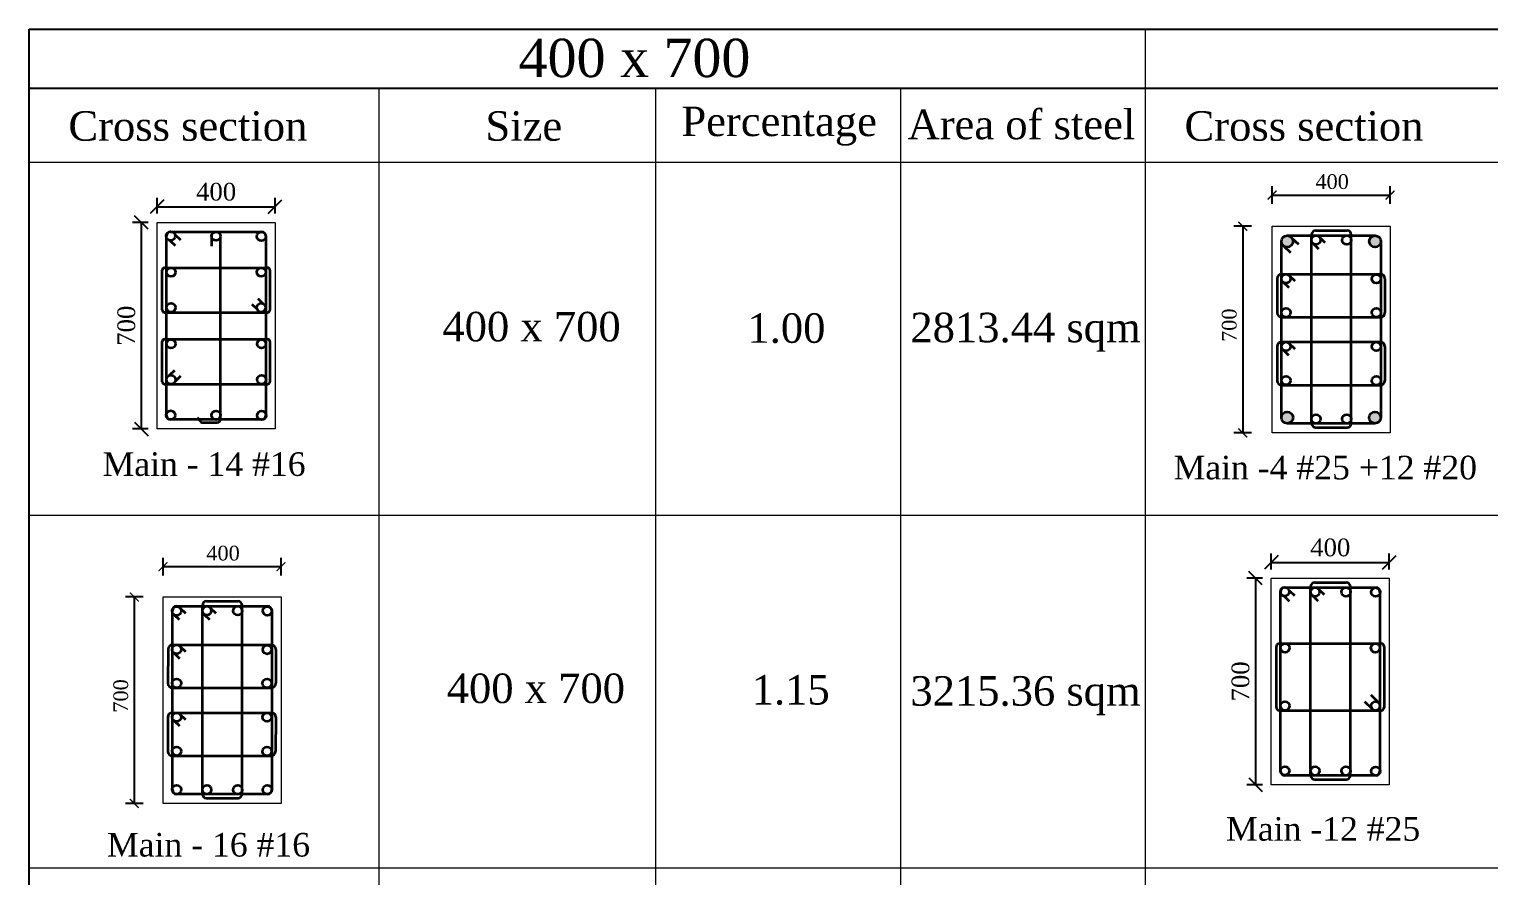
# Model space of a CAD drawing. Header units: millimetres. Extents: x -111267 to 10003021, y -40114 to 2142304.
# Drawn here: x 4403280 to 4428011, y 2127955 to 2142304 of the extents above; entities that cross this region are included whole.
import ezdxf

# ---------------------------------------------------------------- set-up
doc = ezdxf.new("R2010")
doc.units = ezdxf.units.MM
doc.header["$PDMODE"] = 2
doc.linetypes.add('DASHED2', pattern=[0.375, 0.25, -0.125])
doc.layers.add('9.Title', color=7, linetype='Continuous')
for name, color, linetype, lineweight in [('object line', 23, 'Continuous', 13), ('reinmt', 241, 'Continuous', 40), ('S-Beam', 4, 'DASHED2', 15), ('S-Dim', 8, 'Continuous', 5)]:
    doc.layers.add(name, color=color, linetype=linetype, lineweight=lineweight)
doc.styles.add('DRIQsmall', font='times.ttf', dxfattribs={"height": 0.2})
doc.styles.add('Section_Scale_250', font='times.ttf', dxfattribs={"height": 250})
doc.styles.add('Times new roman', font='times.ttf', dxfattribs={"height": 300})
doc.dimstyles.new('Scale 20', dxfattribs={"dimscale": 0, "dimtxt": 250, "dimasz": 230, "dimexe": 150, "dimexo": 150, "dimgap": 100, "dimtad": 1, "dimtoh": 1, "dimdec": 0, "dimlfac": 0.2, "dimzin": 0, "dimdsep": 46, "dimtxsty": 'Times new roman', "dimblk": 'OBLIQUE', "dimcen": 0.09, "dimclrd": 256, "dimclrt": 3, "dimadec": 0, "dimazin": 0, "dimtfac": 1, "dimtdec": 0, "dimtofl": 0, "dimtmove": 0, "dimatfit": 3, "dimfxl": 150, "dimfxlon": 1, "dimtolj": 1, "dimtzin": 0, "dimarcsym": 0})
doc.dimstyles.new('Section_Scale 250', dxfattribs={"dimscale": 0, "dimtxt": 250, "dimasz": 150, "dimexe": 150, "dimexo": 150, "dimgap": 100, "dimtad": 1, "dimtoh": 1, "dimdec": 0, "dimlfac": 0.25, "dimzin": 0, "dimdsep": 46, "dimtxsty": 'Section_Scale_250', "dimblk": 'ARCHTICK', "dimcen": 0.09, "dimclrd": 256, "dimclrt": 3, "dimadec": 0, "dimazin": 0, "dimtfac": 1, "dimtdec": 0, "dimtofl": 0, "dimtmove": 0, "dimatfit": 3, "dimfxl": 150, "dimfxlon": 1, "dimtolj": 1, "dimtzin": 0, "dimarcsym": 0})

# ---------------------------------------------------------------- blocks, each defined once
blk = doc.blocks.new('_ArchTick')
at = {"color": 0, "linetype": 'ByBlock', "const_width": 0.15}
blk.add_lwpolyline([(-0.5, -0.5), (0.5, 0.5)], dxfattribs=at)
blk = doc.blocks.new('*D735')
at = {"layer": 'Defpoints', "color": 0, "ltscale": 6, "transparency": 16777216}
for p in [(4424613, 2138963), (4423842, 2135463), (4424613, 2135463)]:
    blk.add_point(p, dxfattribs=at)
at = {"layer": 'S-Dim', "color": 0, "lineweight": -2, "ltscale": 6, "transparency": 16777216}
for p, q in [((4423992, 2138963), (4423692, 2138963)), ((4423992, 2135463), (4423692, 2135463))]:
    blk.add_line(p, q, dxfattribs=at)
at = {"layer": 'S-Dim', "lineweight": -2, "ltscale": 6, "transparency": 16777216}
blk.add_line((4423842, 2138963), (4423842, 2135463), dxfattribs=at)
at = {"layer": 'S-Dim', "lineweight": -2, "ltscale": 6, "transparency": 16777216, "xscale": 150, "yscale": 150, "zscale": 150}
for p, rotation in [((4423842, 2138963), 90), ((4423842, 2135463), 270)]:
    blk.add_blockref('_ArchTick', p, dxfattribs=dict(at, rotation=rotation))
at = {"layer": 'S-Dim', "color": 3, "ltscale": 6, "transparency": 16777216, "insert": (4423615, 2137286), "char_height": 250, "attachment_point": 5, "rotation": 90, "style": 'Section_Scale_250'}
blk.add_mtext('\\A1;700', dxfattribs=at)
blk = doc.blocks.new('*D736')
at = {"layer": 'Defpoints', "color": 0, "ltscale": 6, "transparency": 16777216}
for p in [(4426340, 2139492), (4424340, 2138745), (4426340, 2138745)]:
    blk.add_point(p, dxfattribs=at)
at = {"layer": 'S-Dim', "color": 0, "lineweight": -2, "ltscale": 6, "transparency": 16777216}
for p, q in [((4424340, 2139342), (4424340, 2139642)), ((4426340, 2139342), (4426340, 2139642))]:
    blk.add_line(p, q, dxfattribs=at)
at = {"layer": 'S-Dim', "lineweight": -2, "ltscale": 6, "transparency": 16777216}
blk.add_line((4424340, 2139492), (4426340, 2139492), dxfattribs=at)
at = {"layer": 'S-Dim', "lineweight": -2, "ltscale": 6, "transparency": 16777216, "xscale": 150, "yscale": 150, "zscale": 150, "rotation": 180}
blk.add_blockref('_ArchTick', (4424340, 2139492), dxfattribs=at)
at = {"layer": 'S-Dim', "lineweight": -2, "ltscale": 6, "transparency": 16777216, "xscale": 150, "yscale": 150, "zscale": 150}
blk.add_blockref('_ArchTick', (4426340, 2139492), dxfattribs=at)
at = {"layer": 'S-Dim', "color": 3, "ltscale": 6, "transparency": 16777216, "insert": (4425357, 2139719), "char_height": 250, "attachment_point": 5, "style": 'Section_Scale_250'}
blk.add_mtext('\\A1;{\\fTimes New Roman Baltic|b0|i0|c0|p18;400}', dxfattribs=at)
blk = doc.blocks.new('_Oblique')
at = {"color": 0, "linetype": 'ByBlock', "lineweight": -2}
blk.add_line((-0.5, -0.5), (0.5, 0.5), dxfattribs=at)
blk = doc.blocks.new('*D777')
at = {"layer": 'Defpoints', "color": 0, "ltscale": 6, "transparency": 16777216}
for p in [(4424325, 2132999), (4424059, 2129499), (4424325, 2129499)]:
    blk.add_point(p, dxfattribs=at)
at = {"layer": 'S-Dim', "color": 0, "lineweight": -2, "ltscale": 6, "transparency": 16777216}
for p, q in [((4424175, 2132999), (4423909, 2132999)), ((4424175, 2129499), (4423909, 2129499))]:
    blk.add_line(p, q, dxfattribs=at)
at = {"layer": 'S-Dim', "lineweight": -2, "ltscale": 6, "transparency": 16777216}
blk.add_line((4424059, 2132999), (4424059, 2129499), dxfattribs=at)
at = {"layer": 'S-Dim', "lineweight": -2, "ltscale": 6, "transparency": 16777216, "xscale": 230, "yscale": 230, "zscale": 230}
for p, rotation in [((4424059, 2132999), 90), ((4424059, 2129499), 270)]:
    blk.add_blockref('_Oblique', p, dxfattribs=dict(at, rotation=rotation))
at = {"layer": 'S-Dim', "color": 3, "ltscale": 6, "transparency": 16777216, "insert": (4423805, 2131249), "char_height": 300, "attachment_point": 5, "rotation": 90, "style": 'Times new roman'}
blk.add_mtext('\\A1;700', dxfattribs=at)
blk = doc.blocks.new('*D778')
at = {"layer": 'Defpoints', "color": 0, "ltscale": 6, "transparency": 16777216}
for p in [(4426325, 2133266), (4424325, 2132999), (4426325, 2132999)]:
    blk.add_point(p, dxfattribs=at)
at = {"layer": 'S-Dim', "color": 0, "lineweight": -2, "ltscale": 6, "transparency": 16777216}
for p, q in [((4424325, 2133149), (4424325, 2133416)), ((4426325, 2133149), (4426325, 2133416))]:
    blk.add_line(p, q, dxfattribs=at)
at = {"layer": 'S-Dim', "lineweight": -2, "ltscale": 6, "transparency": 16777216}
blk.add_line((4424325, 2133266), (4426325, 2133266), dxfattribs=at)
at = {"layer": 'S-Dim', "lineweight": -2, "ltscale": 6, "transparency": 16777216, "xscale": 230, "yscale": 230, "zscale": 230, "rotation": 180}
blk.add_blockref('_Oblique', (4424325, 2133266), dxfattribs=at)
at = {"layer": 'S-Dim', "lineweight": -2, "ltscale": 6, "transparency": 16777216, "xscale": 230, "yscale": 230, "zscale": 230}
blk.add_blockref('_Oblique', (4426325, 2133266), dxfattribs=at)
at = {"layer": 'S-Dim', "color": 3, "ltscale": 6, "transparency": 16777216, "insert": (4425325, 2133518), "char_height": 300, "attachment_point": 5, "style": 'Times new roman'}
blk.add_mtext('\\A1;400', dxfattribs=at)
blk = doc.blocks.new('*D829')
at = {"layer": 'Defpoints', "color": 0, "ltscale": 6, "transparency": 16777216}
for p in [(4405821, 2132681), (4405060, 2129181), (4405821, 2129181)]:
    blk.add_point(p, dxfattribs=at)
at = {"layer": 'S-Dim', "color": 0, "lineweight": -2, "ltscale": 6, "transparency": 16777216}
for p, q in [((4405210, 2132681), (4404910, 2132681)), ((4405210, 2129181), (4404910, 2129181))]:
    blk.add_line(p, q, dxfattribs=at)
at = {"layer": 'S-Dim', "lineweight": -2, "ltscale": 6, "transparency": 16777216}
blk.add_line((4405060, 2132681), (4405060, 2129181), dxfattribs=at)
at = {"layer": 'S-Dim', "lineweight": -2, "ltscale": 6, "transparency": 16777216, "xscale": 150, "yscale": 150, "zscale": 150}
for p, rotation in [((4405060, 2132681), 90), ((4405060, 2129181), 270)]:
    blk.add_blockref('_ArchTick', p, dxfattribs=dict(at, rotation=rotation))
at = {"layer": 'S-Dim', "color": 3, "ltscale": 6, "transparency": 16777216, "insert": (4404833, 2131003), "char_height": 250, "attachment_point": 5, "rotation": 90, "style": 'Section_Scale_250'}
blk.add_mtext('\\A1;700', dxfattribs=at)
blk = doc.blocks.new('*D830')
at = {"layer": 'Defpoints', "color": 0, "ltscale": 6, "transparency": 16777216}
for p in [(4407548, 2133195), (4405548, 2132440), (4407548, 2132440)]:
    blk.add_point(p, dxfattribs=at)
at = {"layer": 'S-Dim', "color": 0, "lineweight": -2, "ltscale": 6, "transparency": 16777216}
for p, q in [((4405548, 2133045), (4405548, 2133345)), ((4407548, 2133045), (4407548, 2133345))]:
    blk.add_line(p, q, dxfattribs=at)
at = {"layer": 'S-Dim', "lineweight": -2, "ltscale": 6, "transparency": 16777216}
blk.add_line((4405548, 2133195), (4407548, 2133195), dxfattribs=at)
at = {"layer": 'S-Dim', "lineweight": -2, "ltscale": 6, "transparency": 16777216, "xscale": 150, "yscale": 150, "zscale": 150, "rotation": 180}
blk.add_blockref('_ArchTick', (4405548, 2133195), dxfattribs=at)
at = {"layer": 'S-Dim', "lineweight": -2, "ltscale": 6, "transparency": 16777216, "xscale": 150, "yscale": 150, "zscale": 150}
blk.add_blockref('_ArchTick', (4407548, 2133195), dxfattribs=at)
at = {"layer": 'S-Dim', "color": 3, "ltscale": 6, "transparency": 16777216, "insert": (4406565, 2133422), "char_height": 250, "attachment_point": 5, "style": 'Section_Scale_250'}
blk.add_mtext('\\A1;{\\fTimes New Roman Baltic|b0|i0|c0|p18;400}', dxfattribs=at)
blk = doc.blocks.new('*D851')
at = {"layer": 'Defpoints', "color": 0, "ltscale": 6, "transparency": 16777216}
for p in [(4405447, 2139028), (4405180, 2135528), (4405447, 2135528)]:
    blk.add_point(p, dxfattribs=at)
at = {"layer": 'S-Dim', "color": 0, "lineweight": -2, "ltscale": 6, "transparency": 16777216}
for p, q in [((4405297, 2139028), (4405030, 2139028)), ((4405297, 2135528), (4405030, 2135528))]:
    blk.add_line(p, q, dxfattribs=at)
at = {"layer": 'S-Dim', "lineweight": -2, "ltscale": 6, "transparency": 16777216}
blk.add_line((4405180, 2139028), (4405180, 2135528), dxfattribs=at)
at = {"layer": 'S-Dim', "lineweight": -2, "ltscale": 6, "transparency": 16777216, "xscale": 230, "yscale": 230, "zscale": 230}
for p, rotation in [((4405180, 2139028), 90), ((4405180, 2135528), 270)]:
    blk.add_blockref('_Oblique', p, dxfattribs=dict(at, rotation=rotation))
at = {"layer": 'S-Dim', "color": 3, "ltscale": 6, "transparency": 16777216, "insert": (4404927, 2137278), "char_height": 300, "attachment_point": 5, "rotation": 90, "style": 'Times new roman'}
blk.add_mtext('\\A1;700', dxfattribs=at)
blk = doc.blocks.new('*D852')
at = {"layer": 'Defpoints', "color": 0, "ltscale": 6, "transparency": 16777216}
for p in [(4407447, 2139295), (4405447, 2139028), (4407447, 2139028)]:
    blk.add_point(p, dxfattribs=at)
at = {"layer": 'S-Dim', "color": 0, "lineweight": -2, "ltscale": 6, "transparency": 16777216}
for p, q in [((4405447, 2139178), (4405447, 2139445)), ((4407447, 2139178), (4407447, 2139445))]:
    blk.add_line(p, q, dxfattribs=at)
at = {"layer": 'S-Dim', "lineweight": -2, "ltscale": 6, "transparency": 16777216}
blk.add_line((4405447, 2139295), (4407447, 2139295), dxfattribs=at)
at = {"layer": 'S-Dim', "lineweight": -2, "ltscale": 6, "transparency": 16777216, "xscale": 230, "yscale": 230, "zscale": 230, "rotation": 180}
blk.add_blockref('_Oblique', (4405447, 2139295), dxfattribs=at)
at = {"layer": 'S-Dim', "lineweight": -2, "ltscale": 6, "transparency": 16777216, "xscale": 230, "yscale": 230, "zscale": 230}
blk.add_blockref('_Oblique', (4407447, 2139295), dxfattribs=at)
at = {"layer": 'S-Dim', "color": 3, "ltscale": 6, "transparency": 16777216, "insert": (4406447, 2139547), "char_height": 300, "attachment_point": 5, "style": 'Times new roman'}
blk.add_mtext('\\A1;400', dxfattribs=at)

msp = doc.modelspace()

# ---------------------------------------------------------------- hatches: boundary and pattern name
at = {"layer": 'S-Dim', "linetype": 'Continuous', "lineweight": 35}
h = msp.add_hatch(dxfattribs=at)
h.set_pattern_fill('ANGLE', color=256, scale=0.9)
h.set_pattern_definition([(0, (323932.902, 1339692.1556), (0, 6.2865), [4.572, -1.7145]), (90, (323932.902, 1339692.1556), (-6.2865, 4e-16), [4.572, -1.7145])])
h.paths.add_polyline_path([(4426181, 2135720.2, 1), (4425984.6, 2135720.2, 1)])
h.paths.add_polyline_path([(4424694, 2135721.1, 1), (4424497.6, 2135721.1, 1)])
h.paths.add_polyline_path([(4424694, 2138707.2, 1), (4424497.6, 2138707.2, 1)])
h.paths.add_polyline_path([(4425985.1, 2138707.2, 1), (4426181.5, 2138707.2, 1)])

# ---------------------------------------------------------------- linework, layer by layer
at = {"layer": '9.Title'}
for p, q in [((4403280.1, 2083390.1, -198769.9), (4403280.1, 2142303.8, -198769.9)), ((4403280.1, 2142303.8, -198769.9), (4497836.1, 2142303.8, -198769.9)), ((4403280.1, 2141303.8, -198769.9), (4497836.1, 2141303.8, -198769.9))]:
    msp.add_line(p, q, dxfattribs=at)
at = {"layer": 'object line'}
for points in [[(4405446.9, 2139028.2), (4407446.9, 2139028.2), (4407446.9, 2135528.2), (4405446.9, 2135528.2)], [(4424339.6, 2138963.5), (4426339.6, 2138963.5), (4426339.6, 2135463.5), (4424339.6, 2135463.5)], [(4424325.2, 2132999.1), (4426325.2, 2132999.1), (4426325.2, 2129499.1), (4424325.2, 2129499.1)], [(4405547.5, 2132680.7), (4407547.5, 2132680.7), (4407547.5, 2129180.7), (4405547.5, 2129180.7)]]:
    msp.add_lwpolyline(points, close=True, dxfattribs=at)
at = {"layer": 'reinmt', "linetype": 'Continuous', "lineweight": 35}
for p, q in [((4405605, 2135757.5), (4405605, 2138798.7)), ((4405676.3, 2138870.1), (4407217.5, 2138870.1)), ((4405754.8, 2138815.6), (4405843.1, 2138732.6)), ((4406371.5, 2138799.4), (4406371.1, 2138628.1)), ((4407288.9, 2138798.7), (4407288.9, 2135757.5)), ((4424595.8, 2138805.4), (4426083.3, 2138805.4)), ((4424671, 2138770), (4424785.8, 2138662.1)), ((4425007.2, 2135623.2), (4425007.2, 2138820.2)), ((4425077.2, 2138890.2), (4425610.1, 2138890.2)), ((4425146.7, 2138771.6), (4425235, 2138688.6)), ((4425680.1, 2135623.2), (4425680.1, 2138820.2)), ((4405663.6, 2138722.4), (4405751.7, 2138636.1)), ((4424497.6, 2135721.1), (4424497.6, 2138707.2)), ((4424534.7, 2138630.3), (4424649.3, 2138518.2)), ((4425039.1, 2138668.2), (4425127.2, 2138581.9)), ((4426181.5, 2138707.2), (4426181, 2135720.2)), ((4405534.2, 2137544.3), (4405534.2, 2138220.5)), ((4405574.2, 2138260.5), (4407319.6, 2138260.5)), ((4407359.6, 2138220.5), (4407359.6, 2137544.3)), ((4424426.8, 2138075.2), (4424426.8, 2137499.8)), ((4424502.4, 2138150.8), (4426176.8, 2138150.8)), ((4424514.6, 2138028.3), (4424621.6, 2137923.2)), ((4424633.3, 2138121.7), (4424722.4, 2138037.9)), ((4426252.3, 2138075.2), (4426252.3, 2137499.8)), ((4407052.3, 2137642.3), (4407140.5, 2137556)), ((4407152.1, 2137738.9), (4407240.4, 2137655.9)), ((4405574.2, 2137504.3), (4407319.6, 2137504.3)), ((4424502.4, 2137424.3), (4426176.8, 2137424.3)), ((4405574.2, 2137050), (4407319.6, 2137050)), ((4405534.2, 2136329.1), (4405534.2, 2137010)), ((4407359.6, 2137010), (4407359.6, 2136329.1)), ((4424426.5, 2136926.7), (4424426.5, 2136346.4)), ((4424502, 2137002.2), (4426176.4, 2137002.2)), ((4424530.9, 2136864.9), (4424619.8, 2136777.8)), ((4424618.3, 2136988.1), (4424726.4, 2136885.2)), ((4426252, 2136926.7), (4426252, 2136346.4)), ((4405743, 2136518), (4405654.6, 2136435.1)), ((4405842.7, 2136421.3), (4405754.5, 2136335.1)), ((4405574.2, 2136289.1), (4407319.6, 2136289.1)), ((4424502, 2136270.9), (4426176.4, 2136270.9)), ((4407217.5, 2135686.2), (4405676.3, 2135686.2)), ((4426082.8, 2135622), (4424595.8, 2135622.9)), ((4425077.2, 2135553.2), (4425610.1, 2135553.2)), ((4424554.6, 2132841.1), (4426095.7, 2132841.1)), ((4424992.8, 2129658.9), (4424992.8, 2132855.9)), ((4425062.8, 2132925.9), (4425595.7, 2132925.9)), ((4425665.7, 2129658.9), (4425665.7, 2132855.9)), ((4406285.1, 2132607.4), (4406818.1, 2132607.4)), ((4424483.2, 2129728.5), (4424483.2, 2132769.7)), ((4424541.8, 2132693.4), (4424630, 2132607.1)), ((4424633.1, 2132786.6), (4424721.4, 2132703.6)), ((4425024.7, 2132703.9), (4425112.8, 2132617.6)), ((4425132.3, 2132807.3), (4425220.6, 2132724.3)), ((4426167.1, 2132769.7), (4426167.1, 2129728.5)), ((4405705.6, 2129410), (4405705.6, 2132451.2)), ((4405732.9, 2132384.3), (4405821.1, 2132298)), ((4405777, 2132522.6), (4407318.1, 2132522.6)), ((4405837.7, 2132491.7), (4405926, 2132408.7)), ((4406215.1, 2129340.4), (4406215.1, 2132537.4)), ((4406247, 2132385.4), (4406335.2, 2132299.2)), ((4406354.6, 2132488.8), (4406442.9, 2132405.8)), ((4406888.1, 2129340.4), (4406888.1, 2132537.4)), ((4407389.5, 2132451.2), (4407389.5, 2129410)), ((4405708.2, 2131868), (4407382.6, 2131868)), ((4424412.4, 2130808.6), (4424412.4, 2131842.4)), ((4424462.4, 2131892.4), (4426187.9, 2131892.4)), ((4426237.9, 2131842.4), (4426237.9, 2130808.6)), ((4405632.7, 2131792.4), (4405631.4, 2131217.1)), ((4405720.5, 2131745.5), (4405827.5, 2131640.4)), ((4405839.2, 2131838.9), (4405928.3, 2131755.2)), ((4407458.2, 2131792.4), (4407456.8, 2131217.1)), ((4405706.9, 2131141.5), (4407381.3, 2131141.5)), ((4425907.2, 2130910.6), (4426031.9, 2130788.6)), ((4426011.1, 2131020.8), (4426136.7, 2130895.1)), ((4405631.3, 2130643.9), (4405629.7, 2130063.6)), ((4405706.9, 2130719.4), (4407381.3, 2130719.4)), ((4405823.2, 2130705.3), (4405931.2, 2130602.4)), ((4407456.8, 2130643.9), (4407455.2, 2130063.6)), ((4424462.4, 2130758.6), (4426187.9, 2130758.6)), ((4405735.7, 2130582.1), (4405824.7, 2130495)), ((4405705.2, 2129988.1), (4407379.6, 2129988.1)), ((4426095.7, 2129657.1), (4424554.6, 2129657.1)), ((4425062.8, 2129588.9), (4425595.7, 2129588.9)), ((4407318.1, 2129338.7), (4405777, 2129338.7)), ((4406285.1, 2129270.4), (4406818.1, 2129270.4))]:
    msp.add_line(p, q, dxfattribs=at)
msp.add_lwpolyline([(4406125.7, 2135720.9), (4406199.4, 2135639.4), (4406462, 2135639.4, 0.4142858), (4406522, 2135699.4), (4406521.2, 2138782)], format="xyb", dxfattribs=at)
for centre, radius in [((4405676.3, 2138798.7), 75.5), ((4406446.9, 2138795.5), 75.5), ((4407215, 2138792.1), 75.5), ((4424595.8, 2138707.2), 98.2), ((4425082.7, 2138729.9), 75.5), ((4425604.6, 2138729.9), 75.5), ((4426083.3, 2138707.2), 98.2), ((4405681.7, 2138185.2), 75.5), ((4407212.1, 2138185.2), 75.5), ((4424573.8, 2138075.2), 75.5), ((4426105.9, 2138072.3), 75.5), ((4405682.9, 2137585.7), 75.5), ((4407210.5, 2137585.7), 75.5), ((4424574.9, 2137499.8), 75.5), ((4426106, 2137499.8), 75.5), ((4405682.4, 2136971.4), 75.5), ((4407216.5, 2136971.4), 75.5), ((4424574.4, 2136926.7), 75.5), ((4426104.8, 2136926.7), 75.5), ((4405682.9, 2136364.5), 75.5), ((4407217, 2136364.5), 75.5), ((4424575.8, 2136349.1), 75.5), ((4426106, 2136346.4), 75.5), ((4405678.1, 2135762.8), 75.5), ((4406446.9, 2135760.9), 75.5), ((4407217.5, 2135757.5), 75.5), ((4424595.8, 2135721.1), 98.2), ((4426082.8, 2135720.2), 98.2), ((4425082.7, 2135697.1), 75.5), ((4425604.6, 2135697.1), 75.5), ((4424554.6, 2132769.7), 75.5), ((4425068.3, 2132765.5), 75.5), ((4425590.2, 2132765.5), 75.5), ((4426093.2, 2132763.1), 75.5), ((4405779.9, 2132443.4), 75.5), ((4406290.7, 2132447.1), 75.5), ((4406812.5, 2132447.1), 75.5), ((4407313.9, 2132444.6), 75.5), ((4405779.7, 2131792.4), 75.5), ((4407311.8, 2131789.5), 75.5), ((4424559.8, 2131817.1), 75.5), ((4426090.6, 2131817.1), 75.5), ((4405779.4, 2131217.1), 75.5), ((4407310.5, 2131217.1), 75.5), ((4424558.1, 2130834), 75.5), ((4426092.2, 2130834), 75.5), ((4405779.2, 2130643.9), 75.5), ((4407309.6, 2130643.9), 75.5), ((4405778.9, 2130066.3), 75.5), ((4407309.2, 2130063.6), 75.5), ((4424556.3, 2129733.8), 75.5), ((4425068.3, 2129732.7), 75.5), ((4425590.2, 2129732.7), 75.5), ((4426095.7, 2129728.5), 75.5), ((4405778.7, 2129415.3), 75.5), ((4406290.7, 2129414.3), 75.5), ((4406812.5, 2129414.3), 75.5), ((4407313.6, 2129414.6), 75.5)]:
    msp.add_circle(centre, radius, dxfattribs=at)
for centre, radius, start, end in [((4405676.3, 2138798.7), 71.4, 90, 180), ((4407217.5, 2138798.7), 71.4, 360, 90), ((4425077.2, 2138820.2), 70, 90, 180), ((4425610.1, 2138820.2), 70, 0, 90), ((4405574.2, 2138220.5), 40, 90, 180), ((4407319.6, 2138220.5), 40, 0, 90), ((4424502.4, 2138075.2), 75.5, 90, 180), ((4426176.8, 2138075.2), 75.5, 0, 90), ((4405574.2, 2137544.3), 40, 180, 270), ((4407319.6, 2137544.3), 40, 270, 0), ((4424502.4, 2137499.8), 75.5, 180, 270), ((4426176.8, 2137499.8), 75.5, 270, 0), ((4405574.2, 2137010), 40, 90, 180), ((4407319.6, 2137010), 40, 0, 90), ((4424502, 2136926.7), 75.5, 90, 180), ((4426176.4, 2136926.7), 75.5, 0, 90), ((4405574.2, 2136329.1), 40, 180, 270), ((4407319.6, 2136329.1), 40, 270, 0), ((4424502, 2136346.4), 75.5, 180, 270), ((4426176.4, 2136346.4), 75.5, 270, 0), ((4405676.3, 2135757.5), 71.4, 180, 270), ((4407217.5, 2135757.5), 71.4, 270, 0), ((4425077.2, 2135623.2), 70, 180, 270), ((4425610.1, 2135623.2), 70, 270, 0), ((4424554.6, 2132769.7), 71.4, 90, 180), ((4425062.8, 2132855.9), 70, 90, 180), ((4425595.7, 2132855.9), 70, 0, 90), ((4426095.7, 2132769.7), 71.4, 360, 90), ((4406285.1, 2132537.4), 70, 90, 180), ((4406818.1, 2132537.4), 70, 0, 90), ((4405777, 2132451.2), 71.4, 90, 180), ((4407318.1, 2132451.2), 71.4, 360, 90), ((4405708.2, 2131792.4), 75.5, 90, 180), ((4407382.6, 2131792.4), 75.5, 0, 90), ((4424462.4, 2131842.4), 50, 90, 180), ((4426187.9, 2131842.4), 50, 0, 90), ((4405706.9, 2131217.1), 75.5, 180, 270), ((4407381.3, 2131217.1), 75.5, 270, 0), ((4405706.9, 2130643.9), 75.5, 90, 180), ((4407381.3, 2130643.9), 75.5, 0, 90), ((4424462.4, 2130808.6), 50, 180, 270), ((4426187.9, 2130808.6), 50, 270, 0), ((4405705.2, 2130063.6), 75.5, 180, 270), ((4407379.6, 2130063.6), 75.5, 270, 0), ((4424554.6, 2129728.5), 71.4, 180, 270), ((4425062.8, 2129658.9), 70, 180, 270), ((4425595.7, 2129658.9), 70, 270, 0), ((4426095.7, 2129728.5), 71.4, 270, 0), ((4405777, 2129410), 71.4, 180, 270), ((4407318.1, 2129410), 71.4, 270, 0), ((4406285.1, 2129340.4), 70, 180, 270), ((4406818.1, 2129340.4), 70, 270, 0)]:
    msp.add_arc(centre, radius, start, end, dxfattribs=at)
at = {"layer": 'S-Beam', "linetype": 'Continuous', "ltscale": 5}
for p, q in [((4422191.3, 2142303.8, -198769.9), (4422191.3, 2083390.1, -198769.9)), ((4409206.3, 2141303.8, -198769.9), (4409206.3, 2083390.1, -198769.9)), ((4413894.3, 2141303.8, -198769.9), (4413894.3, 2083390.1, -198769.9)), ((4418042.8, 2141303.8, -198769.9), (4418042.8, 2083390.1, -198769.9)), ((4403280.1, 2140049.3, -198769.9), (4497836.1, 2140049.3, -198769.9)), ((4403280.1, 2134069.5, -5345.6), (4497836.1, 2134069.5, -228993)), ((4403280.1, 2128089.5, -5345.6), (4497836.1, 2128089.5, -228993))]:
    msp.add_line(p, q, dxfattribs=at)

# ---------------------------------------------------------------- texts
at = {"color": 0, "linetype": 'Continuous', "char_height": 400, "attachment_point": 5, "style": 'Times new roman'}
for s, insert, width in [('Main - 14 #16', (4406243.4, 2134929.7), 3405.581), ('Main -4 #25 +12 #20', (4425240.8, 2134871), 5612.37), ('Main -12 #25', (4425205.2, 2128746.7), 3405.581), ('Main - 16 #16', (4406319.3, 2128478), 3405.581)]:
    msp.add_mtext(s, dxfattribs=dict(at, insert=insert, width=width))
at = {"layer": '9.Title', "linetype": 'Continuous', "lineweight": 9, "ltscale": 0.5, "width": 8540.737, "attachment_point": 5, "style": 'DRIQsmall'}
for s, insert, char_height in [('400 x 700', (4413536.5, 2141811.4), 650), ('Percentage', (4415987.4, 2140659.7, -198769.9), 500), ('Cross section', (4405969, 2140659.7, -198769.9), 500), ('Size', (4411660.9, 2140659.7, -198769.9), 500), ('Area of steel', (4420091.9, 2140685.3, -198769.9), 500), ('Cross section', (4424880.2, 2140659.7, -198769.9), 500), ('400 x 700', (4411792, 2137258.9), 500), ('1.00', (4416110.4, 2137232.6), 500), ('2813.44 sqm', (4420161.8, 2137166.8, -198769.9), 500), ('400 x 700', (4411864.9, 2131128.8), 500), ('1.15', (4416183.3, 2131102.5), 500), ('3215.36 sqm', (4420161.8, 2131007.2, -198769.9), 500)]:
    msp.add_mtext(s, dxfattribs=dict(at, insert=insert, char_height=char_height))

# ---------------------------------------------------------------- dimensions: what is measured, and where the dimension line sits
at = {"layer": 'S-Dim', "ltscale": 6}
for base, p1, p2, picture, middle in [((4426339.6, 2139491.7), (4424339.6, 2138744.8), (4426339.6, 2138744.8), '*D736', (4425356.9, 2139491.7)), ((4407547.5, 2133194.9), (4405547.5, 2132440.3), (4407547.5, 2132440.3), '*D830', (4406564.9, 2133194.9))]:
    dim = msp.add_linear_dim(base=base, p1=p1, p2=p2, text='{\\fTimes New Roman Baltic|b0|i0|c0|p18;400}', dimstyle='Section_Scale 250', override={"dimscale": 1}, dxfattribs=at)
    dim.commit()
    dim.dimension.update_dxf_attribs({"geometry": picture, "text_midpoint": middle, "dimtype": 160})
for base, p1, p2, picture, middle in [((4407446.9, 2139294.8), (4405446.9, 2139028.2), (4407446.9, 2139028.2), '*D852', (4406446.9, 2139547.4)), ((4426325.2, 2133265.8), (4424325.2, 2132999.1), (4426325.2, 2132999.1), '*D778', (4425325.2, 2133518.4))]:
    dim = msp.add_linear_dim(base=base, p1=p1, p2=p2, dimstyle='Scale 20', override={"dimscale": 1}, dxfattribs=at)
    dim.commit()
    dim.dimension.update_dxf_attribs({"geometry": picture, "text_midpoint": middle})
for base, p1, p2, picture, middle in [((4405180.2, 2135528.2), (4405446.9, 2139028.2), (4405446.9, 2135528.2), '*D851', (4404927.2, 2137278.2)), ((4424058.5, 2129499.1), (4424325.2, 2132999.1), (4424325.2, 2129499.1), '*D777', (4423805.5, 2131249.1))]:
    dim = msp.add_linear_dim(base=base, p1=p1, p2=p2, angle=90, dimstyle='Scale 20', override={"dimscale": 1}, dxfattribs=at)
    dim.commit()
    dim.dimension.update_dxf_attribs({"geometry": picture, "text_midpoint": middle})
for base, p1, p2, picture, middle in [((4423842.1, 2135463.5), (4424613, 2138963.5), (4424613, 2135463.5), '*D735', (4423842.1, 2137286.3)), ((4405060.5, 2129180.7), (4405821, 2132680.7), (4405821, 2129180.7), '*D829', (4405060.5, 2131003.5))]:
    dim = msp.add_linear_dim(base=base, p1=p1, p2=p2, angle=90, text='700', dimstyle='Section_Scale 250', override={"dimscale": 1}, dxfattribs=at)
    dim.commit()
    dim.dimension.update_dxf_attribs({"geometry": picture, "text_midpoint": middle, "dimtype": 160})

doc.saveas('drawing.dxf')
